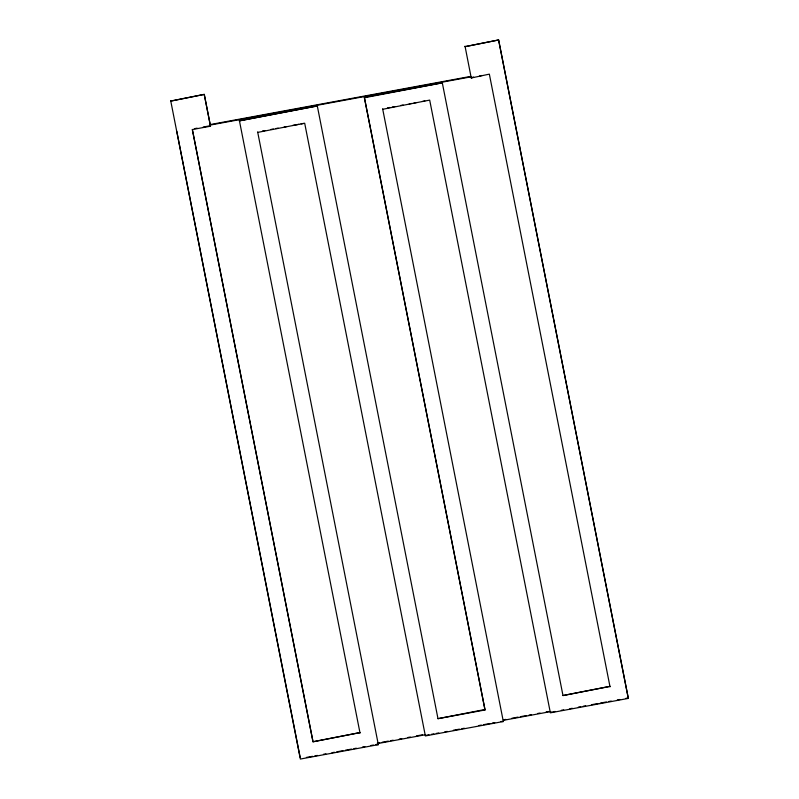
<?xml version="1.0" encoding="UTF-8"?>
<svg xmlns="http://www.w3.org/2000/svg" width="799" height="799" viewBox="0 0 799 799"><rect width="100%" height="100%" fill="white"/><g stroke="black" fill="none" stroke-linecap="round" stroke-linejoin="round"><path stroke-width="1.2" d="M204.274 94.382L170.726 101.083L204.274 94.382L210.497 126.202L192.349 129.548L312.988 741.782L359.979 732.593L312.988 741.782M498.636 39.95L465.078 46.652L498.636 39.95L628.324 698.406L550.371 712.828L429.692 100.105L382.691 109.293M209.747 124.654L470.401 76.454M209.797 125.143L471.68 76.724M194.726 128.619L197.143 128.17M203.186 127.051L210.447 125.713M317.303 105.947L239.4 120.859L317.303 105.947L437.982 718.671L485.033 709.971L364.344 97.258L442.306 82.836L562.985 695.549L609.977 686.371L562.985 695.549M473.617 77.044L471.25 77.982L489.348 74.137L610.027 686.85M479.67 75.925L482.087 75.486M485.033 709.971L364.394 97.738L442.306 82.836M262.471 131.026L264.878 130.587M270.911 129.468L273.328 129.019M275.735 128.579L278.152 128.13M284.184 127.011L286.591 126.572M292.624 125.453L298.656 124.334M301.063 123.895L303.48 123.445M387.465 107.915L389.882 107.465M392.289 107.026L394.706 106.577M400.738 105.458L403.145 105.019M409.178 103.9L411.595 103.451M414.002 103.011L416.419 102.562M422.451 101.443L424.858 101.004M257.697 132.404L304.689 123.226L425.368 735.939L503.33 721.517L500.843 721.487M484.983 709.482L437.982 718.671M377.278 743.15L379.725 742.7M382.172 742.241L388.294 741.112M390.741 740.663L393.188 740.204M399.3 739.075L401.747 738.626M407.87 737.487L410.316 737.038M416.439 735.909L422.551 734.78M503.32 719.839L505.767 719.39M511.889 718.261L518.002 717.122M520.449 716.673L526.571 715.544M529.018 715.095L531.465 714.636M537.587 713.507L540.034 713.058M546.146 711.919L548.593 711.47M377.328 743.639L425.048 734.81M503.37 720.328L551.1 711.51M306.407 757.432L312.499 756.313M314.936 755.864L317.373 755.405M323.465 754.286L325.902 753.837M331.984 752.708L334.421 752.259M336.858 751.809L342.951 750.68M345.388 750.231L351.48 749.102M353.917 748.653L356.354 748.204M362.436 747.075L364.873 746.626M370.966 745.497L373.403 745.048M375.84 744.598L378.327 744.638L300.364 759.05L170.676 100.594M426.536 735.22L428.973 734.77M431.41 734.321L433.847 733.872M436.284 733.422L438.721 732.973M444.813 731.844L447.24 731.395M453.333 730.266L459.425 729.147M461.862 728.688L464.299 728.239M478.911 725.542L481.348 725.092M483.785 724.643L489.877 723.514M492.314 723.065L494.751 722.616M552.758 711.889L555.195 711.44M561.288 710.311L563.714 709.862M569.807 708.733L572.244 708.284M578.336 707.155L580.773 706.706M583.21 706.256L585.647 705.807M591.739 704.678L597.822 703.549M600.259 703.1L606.351 701.971M608.788 701.522L611.225 701.073M617.317 699.944L619.754 699.495M625.837 698.376L628.274 697.917M498.686 40.439L628.324 698.406M465.028 46.162L471.25 77.982M382.641 108.804L503.33 721.517M257.648 131.925L378.327 744.638M239.35 120.369L360.029 733.082M204.324 94.861L210.497 126.202M312.938 741.292L192.349 129.548M300.184 757.402L176.759 131.256"/></g></svg>
